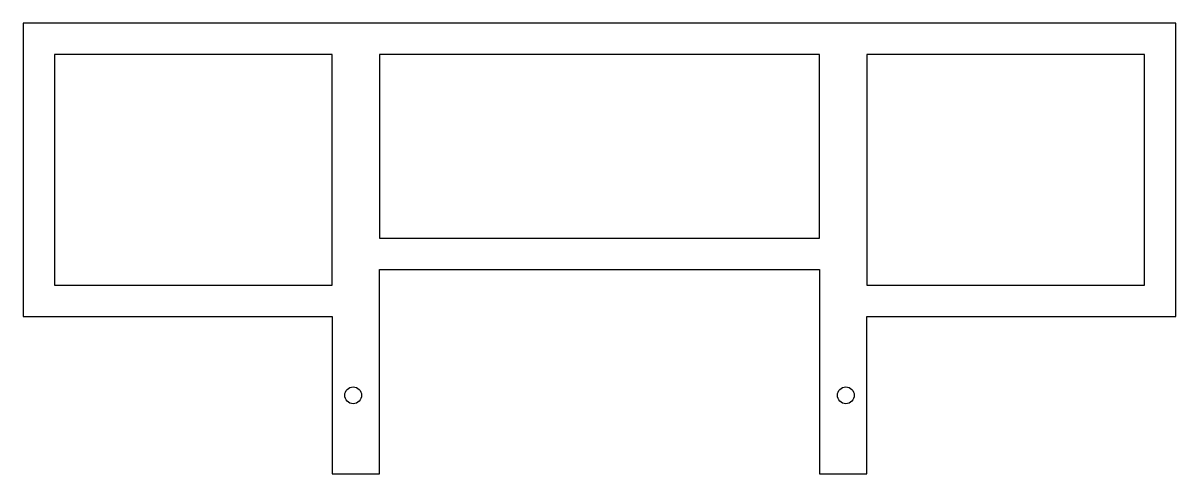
# Model space of a CAD drawing. Header units: millimetres. Extents: x 0 to 220, y -30 to 56.
import ezdxf

# ---------------------------------------------------------------- set-up
doc = ezdxf.new("R2010")
doc.units = ezdxf.units.MM

msp = doc.modelspace()

# ---------------------------------------------------------------- linework, layer by layer
at = {"color": 7, "linetype": 'Continuous', "lineweight": 25}
for p, q in [((220, 56), (0, 56)), ((0, 56), (0, 0)), ((220, 0), (220, 56)), ((59, 50), (6, 50)), ((6, 50), (6, 6)), ((59, 6), (59, 50)), ((152, 50), (68, 50)), ((68, 50), (68, 15)), ((152, 15), (152, 50)), ((214, 50), (161, 50)), ((161, 50), (161, 6)), ((214, 6), (214, 50)), ((68, 15), (152, 15)), ((68, 9), (152, 9)), ((68, -30), (68, 9)), ((152, 9), (152, -30)), ((6, 6), (59, 6)), ((161, 6), (214, 6)), ((0, 0), (59, 0)), ((59, 0), (59, -30)), ((161, 0), (220, 0)), ((161, -30), (161, 0)), ((59, -30), (68, -30)), ((152, -30), (161, -30))]:
    msp.add_line(p, q, dxfattribs=at)
for centre in [(63, -15), (157, -15)]:
    msp.add_circle(centre, 1.6, dxfattribs=at)

doc.saveas('drawing.dxf')
